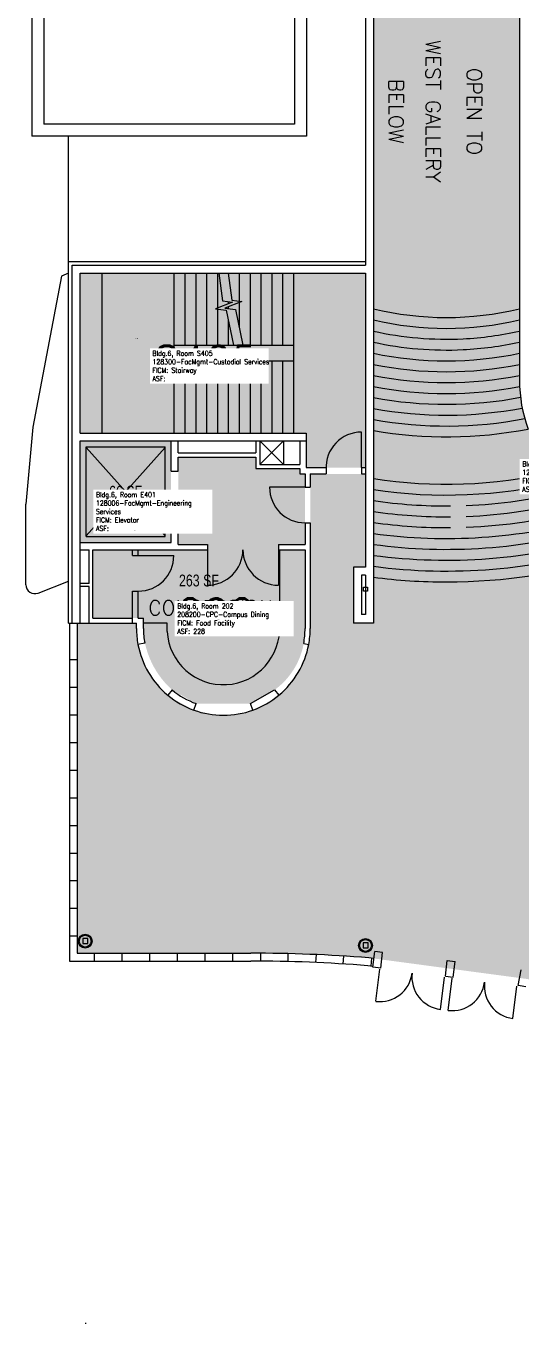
# Model space of a CAD drawing. Header units: inches. Extents: x -206 to 2389, y 0 to 3821.
# Drawn here: x -60 to 442, y 0 to 1315 of the extents above; entities that cross this region are included whole.
import ezdxf
from ezdxf.enums import TextEntityAlignment as Align

# ---------------------------------------------------------------- set-up
doc = ezdxf.new("R2010")
doc.units = ezdxf.units.IN
doc.header["$LTSCALE"] = 10
doc.header["$MEASUREMENT"] = 0
for name, color, linetype in [('A-COLS', 5, 'CONTINUOUS'), ('A-DOOR', 2, 'CONTINUOUS'), ('A-FLOR', 3, 'CONTINUOUS'), ('A-GLAZ', 1, 'CONTINUOUS'), ('A-IDEN-RNUM', 7, 'CONTINUOUS'), ('A-IDEN-SNUM', 4, 'CONTINUOUS'), ('A-IDEN-TEXT', 4, 'CONTINUOUS'), ('A-IDEN-VNUM', 4, 'CONTINUOUS'), ('A-ROOF', 2, 'CONTINUOUS'), ('A-WALL', 5, 'CONTINUOUS'), ('AREA-TEXT', 3, 'CONTINUOUS'), ('Rooms-Category-Color', 7, 'CONTINUOUS'), ('Rooms-College-Color', 7, 'CONTINUOUS'), ('Rooms-Department-Color', 7, 'CONTINUOUS'), ('Rooms-Division-Color', 7, 'CONTINUOUS'), ('Rooms-Information', 7, 'CONTINUOUS')]:
    doc.layers.add(name, color=color, linetype=linetype)
doc.styles.add('AREA', font='arial.ttf', dxfattribs={"width": 0.75, "height": 24})
doc.styles.add('ROOMFNUMBER', font='SIMPLEX', dxfattribs={"height": 0.83})
doc.styles.add('ROOMSNUMBER', font='txt', dxfattribs={"height": 0.03})
doc.styles.add('ROOMVNUMBER', font='simplex.shx', dxfattribs={"width": 0.85})

msp = doc.modelspace()

# ---------------------------------------------------------------- hatches: boundary and pattern name
at = {"layer": 'Rooms-Category-Color', "true_color": 0xadadad}
for points in [[(1758.4, 522.6), (1765.4, 526.6), (1769.4, 519.6), (1998, 651.6), (1994, 658.6), (2122.2, 732.6), (2129.1, 736.6), (2133.2, 729.6), (2345, 851.4), (2345, 1207), (2136.4, 1207.1), (2136.4, 1238.9), (2097.2, 1243.1), (2056.9, 1243.1), (2017.7, 1238.9), (2017.7, 1207.1), (1810.1, 1207.1), (1810.1, 1089.1), (1825, 1100.4), (1854.1, 1110.7), (1865.1, 1111.6), (1883.9, 1109.6), (1898.4, 1104.8), (1911.1, 1097.9), (1924.7, 1086.4), (1938.7, 1066.4), (1946, 1043.4), (1946.5, 1021), (1938.9, 995.3), (1919.1, 969.4), (1919.1, 954), (1914.7, 943.7), (1908.5, 940), (1898.6, 940.4), (1891.5, 946.2), (1889.1, 954.3), (1889.1, 959.5), (1912.6, 959.5), (1912.6, 977.7), (1889.1, 977.7), (1889.1, 980.8), (1843.1, 980.8), (1843.1, 970.4), (1838.8, 970.4), (1838.8, 966.4), (1843.1, 966.4), (1843.1, 955), (1838.4, 944.1), (1830.3, 940.1), (1823.2, 940.8), (1817.5, 944.4), (1813.1, 955), (1810.4, 955), (1810.1, 710.1), (1790.1, 710.1), (1790.1, 1733.6), (1775.1, 1733.6), (1775.1, 1725.9), (1736.4, 1732.7), (1696.6, 1732.8), (1657, 1725.9), (1657, 1733.6), (1642.1, 1733.6), (1642.1, 1468.4), (1642.1, 999.9), (1642.1, 955.6), (1639, 926.2), (1628.3, 894.3), (1612.3, 867.9), (1489.4, 707.8), (1441.7, 689.2), (1439, 701.2), (1365.8, 677.5), (1368.2, 668.1), (1287, 647.4), (1287.2, 644.4), (1221.7, 632.2), (1220.9, 637.4), (1277.4, 647.7), (1261.2, 712.5), (1230.1, 706.6), (1194.5, 700.9), (1155.1, 696), (1110.7, 692.3), (1064.1, 690.3), (1013.6, 690.4), (973.8, 692.2), (933, 695.4), (895, 699.9), (820.8, 712.5), (804.7, 647.7), (861.2, 637.4), (861.7, 632), (794.4, 644.5), (795.1, 647.4), (713.9, 668.1), (716.3, 677.5), (643.3, 701.2), (640.3, 689.2), (592.6, 707.8), (589.4, 712.1), (500.2, 828.3), (484.4, 848.9), (469.8, 867.9), (462.9, 877.7), (454.5, 892.6), (448.8, 906.2), (443.4, 924.8), (440.4, 945.9), (440, 977.2), (440, 1739.6), (425.1, 1739.6), (425.1, 1731.9), (418.6, 1733.5), (405.6, 1736.2), (396, 1737.6), (387.3, 1738.6), (377.2, 1739.3), (365.9, 1739.6), (354.6, 1739.3), (345.1, 1738.6), (336.4, 1737.6), (326.1, 1736.1), (307, 1731.9), (307, 1739.6), (292, 1739.6), (292, 709.3), (272, 709.3), (272, 766.1), (284, 766.1), (284, 860.6), (228, 860.6), (228, 811.1), (228, 704), (226.5, 687.7), (219.8, 666.7), (204.6, 644.1), (183.8, 627.6), (163.6, 619.2), (145, 616.1), (131.4, 616.4), (110, 621.2), (86.7, 634), (71.8, 648.3), (59.3, 668.9), (52.9, 691.6), (52, 709.3), (-8, 709.3), (-8, 374.9), (65.5, 374.9), (121.5, 374.9), (177.6, 374.9), (233.9, 373.5), (292.6, 369.5), (448, 348.7), (512.7, 335), (594.3, 313.3), (674.6, 287.2), (727.3, 267.3), (779.2, 245.4), (830.5, 221.5), (880.6, 198.9), (928, 183.6), (1156, 183.6), (1177.5, 189.8), (1228.9, 209.5), (1277.4, 235.4), (1326, 263.6), (1374.5, 291.6), (1634.3, 441.6), (1630.3, 448.6)], [(-5, 1064.1), (-5, 902.1), (224, 902.1), (224, 894.1), (224, 867.1), (280, 867.1), (284, 867.1), (284, 1064.1)], [(87, 894.1), (-5, 894.1), (-5, 791.1), (87, 791.1), (87, 821.6)]]:
    msp.add_hatch(color=253, dxfattribs=at).paths.add_polyline_path(points)
at = {"layer": 'Rooms-Category-Color', "true_color": 0xffe090}
h = msp.add_hatch(color=41, dxfattribs=at)
edge = h.paths.add_edge_path()
edge.add_line((123.8, 783.8), (7.8, 783.8))
edge.add_line((7.8, 783.8), (7.8, 714.6))
edge.add_line((7.8, 714.6), (11.8, 714.6))
edge.add_line((11.8, 714.6), (59, 714.6))
edge.add_arc((146.9, 707.5), 88.2, 175.3804, 228.2931)
edge.add_line((88.2, 641.7), (112.4, 627.8))
edge.add_line((112.4, 627.8), (167.6, 627.8))
edge.add_line((167.6, 627.8), (191.8, 641.7))
edge.add_arc((148.6, 701.6), 73.9, 305.789, 349.9054)
edge.add_arc((146, 703.4), 76.8, 348.9522, 360.4188)
edge.add_line((222.8, 704), (222.8, 783.8))
edge.add_line((222.8, 783.8), (195.8, 783.8))
edge.add_line((195.8, 783.8), (195.8, 789.1))
edge.add_line((195.8, 789.1), (222.8, 789.1))
edge.add_line((222.8, 789.1), (222.8, 811.1))
edge.add_line((222.8, 811.1), (222.8, 860.6))
edge.add_line((222.8, 860.6), (217.5, 860.6))
edge.add_line((217.5, 860.6), (217.5, 866.3))
edge.add_line((217.5, 866.3), (173, 866.3))
edge.add_line((173, 866.3), (173, 877.5))
edge.add_line((173, 877.5), (94.3, 877.5))
edge.add_line((94.3, 877.5), (94.3, 821.6))
edge.add_line((94.3, 821.6), (94.3, 789.1))
edge.add_line((94.3, 789.1), (123.8, 789.1))
edge.add_line((123.8, 789.1), (123.8, 783.8))
at = {"layer": 'Rooms-College-Color', "true_color": 0xadadad}
for points in [[(1758.4, 522.6), (1765.4, 526.6), (1769.4, 519.6), (1998, 651.6), (1994, 658.6), (2122.2, 732.6), (2129.1, 736.6), (2133.2, 729.6), (2345, 851.4), (2345, 1207), (2136.4, 1207.1), (2136.4, 1238.9), (2097.2, 1243.1), (2056.9, 1243.1), (2017.7, 1238.9), (2017.7, 1207.1), (1810.1, 1207.1), (1810.1, 1089.1), (1825, 1100.4), (1854.1, 1110.7), (1865.1, 1111.6), (1883.9, 1109.6), (1898.4, 1104.8), (1911.1, 1097.9), (1924.7, 1086.4), (1938.7, 1066.4), (1946, 1043.4), (1946.5, 1021), (1938.9, 995.3), (1919.1, 969.4), (1919.1, 954), (1914.7, 943.7), (1908.5, 940), (1898.6, 940.4), (1891.5, 946.2), (1889.1, 954.3), (1889.1, 959.5), (1912.6, 959.5), (1912.6, 977.7), (1889.1, 977.7), (1889.1, 980.8), (1843.1, 980.8), (1843.1, 970.4), (1838.8, 970.4), (1838.8, 966.4), (1843.1, 966.4), (1843.1, 955), (1838.4, 944.1), (1830.3, 940.1), (1823.2, 940.8), (1817.5, 944.4), (1813.1, 955), (1810.4, 955), (1810.1, 710.1), (1790.1, 710.1), (1790.1, 1733.6), (1775.1, 1733.6), (1775.1, 1725.9), (1736.4, 1732.7), (1696.6, 1732.8), (1657, 1725.9), (1657, 1733.6), (1642.1, 1733.6), (1642.1, 1468.4), (1642.1, 999.9), (1642.1, 955.6), (1639, 926.2), (1628.3, 894.3), (1612.3, 867.9), (1489.4, 707.8), (1441.7, 689.2), (1439, 701.2), (1365.8, 677.5), (1368.2, 668.1), (1287, 647.4), (1287.2, 644.4), (1221.7, 632.2), (1220.9, 637.4), (1277.4, 647.7), (1261.2, 712.5), (1230.1, 706.6), (1194.5, 700.9), (1155.1, 696), (1110.7, 692.3), (1064.1, 690.3), (1013.6, 690.4), (973.8, 692.2), (933, 695.4), (895, 699.9), (820.8, 712.5), (804.7, 647.7), (861.2, 637.4), (861.7, 632), (794.4, 644.5), (795.1, 647.4), (713.9, 668.1), (716.3, 677.5), (643.3, 701.2), (640.3, 689.2), (592.6, 707.8), (589.4, 712.1), (500.2, 828.3), (484.4, 848.9), (469.8, 867.9), (462.9, 877.7), (454.5, 892.6), (448.8, 906.2), (443.4, 924.8), (440.4, 945.9), (440, 977.2), (440, 1739.6), (425.1, 1739.6), (425.1, 1731.9), (418.6, 1733.5), (405.6, 1736.2), (396, 1737.6), (387.3, 1738.6), (377.2, 1739.3), (365.9, 1739.6), (354.6, 1739.3), (345.1, 1738.6), (336.4, 1737.6), (326.1, 1736.1), (307, 1731.9), (307, 1739.6), (292, 1739.6), (292, 709.3), (272, 709.3), (272, 766.1), (284, 766.1), (284, 860.6), (228, 860.6), (228, 811.1), (228, 704), (226.5, 687.7), (219.8, 666.7), (204.6, 644.1), (183.8, 627.6), (163.6, 619.2), (145, 616.1), (131.4, 616.4), (110, 621.2), (86.7, 634), (71.8, 648.3), (59.3, 668.9), (52.9, 691.6), (52, 709.3), (-8, 709.3), (-8, 374.9), (65.5, 374.9), (121.5, 374.9), (177.6, 374.9), (233.9, 373.5), (292.6, 369.5), (448, 348.7), (512.7, 335), (594.3, 313.3), (674.6, 287.2), (727.3, 267.3), (779.2, 245.4), (830.5, 221.5), (880.6, 198.9), (928, 183.6), (1156, 183.6), (1177.5, 189.8), (1228.9, 209.5), (1277.4, 235.4), (1326, 263.6), (1374.5, 291.6), (1634.3, 441.6), (1630.3, 448.6)], [(-5, 1064.1), (-5, 902.1), (224, 902.1), (224, 894.1), (224, 867.1), (280, 867.1), (284, 867.1), (284, 1064.1)], [(87, 894.1), (-5, 894.1), (-5, 791.1), (87, 791.1), (87, 821.6)]]:
    msp.add_hatch(color=253, dxfattribs=at).paths.add_polyline_path(points)
h = msp.add_hatch(color=253, dxfattribs=at)
edge = h.paths.add_edge_path()
edge.add_line((123.8, 783.8), (7.8, 783.8))
edge.add_line((7.8, 783.8), (7.8, 714.6))
edge.add_line((7.8, 714.6), (11.8, 714.6))
edge.add_line((11.8, 714.6), (59, 714.6))
edge.add_arc((146.9, 707.5), 88.2, 175.3804, 228.2931)
edge.add_line((88.2, 641.7), (112.4, 627.8))
edge.add_line((112.4, 627.8), (167.6, 627.8))
edge.add_line((167.6, 627.8), (191.8, 641.7))
edge.add_arc((148.6, 701.6), 73.9, 305.789, 349.9054)
edge.add_arc((146, 703.4), 76.8, 348.9522, 360.4188)
edge.add_line((222.8, 704), (222.8, 783.8))
edge.add_line((222.8, 783.8), (195.8, 783.8))
edge.add_line((195.8, 783.8), (195.8, 789.1))
edge.add_line((195.8, 789.1), (222.8, 789.1))
edge.add_line((222.8, 789.1), (222.8, 811.1))
edge.add_line((222.8, 811.1), (222.8, 860.6))
edge.add_line((222.8, 860.6), (217.5, 860.6))
edge.add_line((217.5, 860.6), (217.5, 866.3))
edge.add_line((217.5, 866.3), (173, 866.3))
edge.add_line((173, 866.3), (173, 877.5))
edge.add_line((173, 877.5), (94.3, 877.5))
edge.add_line((94.3, 877.5), (94.3, 821.6))
edge.add_line((94.3, 821.6), (94.3, 789.1))
edge.add_line((94.3, 789.1), (123.8, 789.1))
edge.add_line((123.8, 789.1), (123.8, 783.8))
at = {"layer": 'Rooms-Department-Color', "true_color": 0xacacac}
for points in [[(1758.4, 522.6), (1765.4, 526.6), (1769.4, 519.6), (1998, 651.6), (1994, 658.6), (2122.2, 732.6), (2129.1, 736.6), (2133.2, 729.6), (2345, 851.4), (2345, 1207), (2136.4, 1207.1), (2136.4, 1238.9), (2097.2, 1243.1), (2056.9, 1243.1), (2017.7, 1238.9), (2017.7, 1207.1), (1810.1, 1207.1), (1810.1, 1089.1), (1825, 1100.4), (1854.1, 1110.7), (1865.1, 1111.6), (1883.9, 1109.6), (1898.4, 1104.8), (1911.1, 1097.9), (1924.7, 1086.4), (1938.7, 1066.4), (1946, 1043.4), (1946.5, 1021), (1938.9, 995.3), (1919.1, 969.4), (1919.1, 954), (1914.7, 943.7), (1908.5, 940), (1898.6, 940.4), (1891.5, 946.2), (1889.1, 954.3), (1889.1, 959.5), (1912.6, 959.5), (1912.6, 977.7), (1889.1, 977.7), (1889.1, 980.8), (1843.1, 980.8), (1843.1, 970.4), (1838.8, 970.4), (1838.8, 966.4), (1843.1, 966.4), (1843.1, 955), (1838.4, 944.1), (1830.3, 940.1), (1823.2, 940.8), (1817.5, 944.4), (1813.1, 955), (1810.4, 955), (1810.1, 710.1), (1790.1, 710.1), (1790.1, 1733.6), (1775.1, 1733.6), (1775.1, 1725.9), (1736.4, 1732.7), (1696.6, 1732.8), (1657, 1725.9), (1657, 1733.6), (1642.1, 1733.6), (1642.1, 1468.4), (1642.1, 999.9), (1642.1, 955.6), (1639, 926.2), (1628.3, 894.3), (1612.3, 867.9), (1489.4, 707.8), (1441.7, 689.2), (1439, 701.2), (1365.8, 677.5), (1368.2, 668.1), (1287, 647.4), (1287.2, 644.4), (1221.7, 632.2), (1220.9, 637.4), (1277.4, 647.7), (1261.2, 712.5), (1230.1, 706.6), (1194.5, 700.9), (1155.1, 696), (1110.7, 692.3), (1064.1, 690.3), (1013.6, 690.4), (973.8, 692.2), (933, 695.4), (895, 699.9), (820.8, 712.5), (804.7, 647.7), (861.2, 637.4), (861.7, 632), (794.4, 644.5), (795.1, 647.4), (713.9, 668.1), (716.3, 677.5), (643.3, 701.2), (640.3, 689.2), (592.6, 707.8), (589.4, 712.1), (500.2, 828.3), (484.4, 848.9), (469.8, 867.9), (462.9, 877.7), (454.5, 892.6), (448.8, 906.2), (443.4, 924.8), (440.4, 945.9), (440, 977.2), (440, 1739.6), (425.1, 1739.6), (425.1, 1731.9), (418.6, 1733.5), (405.6, 1736.2), (396, 1737.6), (387.3, 1738.6), (377.2, 1739.3), (365.9, 1739.6), (354.6, 1739.3), (345.1, 1738.6), (336.4, 1737.6), (326.1, 1736.1), (307, 1731.9), (307, 1739.6), (292, 1739.6), (292, 709.3), (272, 709.3), (272, 766.1), (284, 766.1), (284, 860.6), (228, 860.6), (228, 811.1), (228, 704), (226.5, 687.7), (219.8, 666.7), (204.6, 644.1), (183.8, 627.6), (163.6, 619.2), (145, 616.1), (131.4, 616.4), (110, 621.2), (86.7, 634), (71.8, 648.3), (59.3, 668.9), (52.9, 691.6), (52, 709.3), (-8, 709.3), (-8, 374.9), (65.5, 374.9), (121.5, 374.9), (177.6, 374.9), (233.9, 373.5), (292.6, 369.5), (448, 348.7), (512.7, 335), (594.3, 313.3), (674.6, 287.2), (727.3, 267.3), (779.2, 245.4), (830.5, 221.5), (880.6, 198.9), (928, 183.6), (1156, 183.6), (1177.5, 189.8), (1228.9, 209.5), (1277.4, 235.4), (1326, 263.6), (1374.5, 291.6), (1634.3, 441.6), (1630.3, 448.6)], [(-5, 1064.1), (-5, 902.1), (224, 902.1), (224, 894.1), (224, 867.1), (280, 867.1), (284, 867.1), (284, 1064.1)], [(87, 894.1), (-5, 894.1), (-5, 791.1), (87, 791.1), (87, 821.6)]]:
    msp.add_hatch(color=253, dxfattribs=at).paths.add_polyline_path(points)
at = {"layer": 'Rooms-Department-Color', "true_color": 0x80bc67}
h = msp.add_hatch(color=83, dxfattribs=at)
edge = h.paths.add_edge_path()
edge.add_line((123.8, 783.8), (7.8, 783.8))
edge.add_line((7.8, 783.8), (7.8, 714.6))
edge.add_line((7.8, 714.6), (11.8, 714.6))
edge.add_line((11.8, 714.6), (59, 714.6))
edge.add_arc((146.9, 707.5), 88.2, 175.3804, 228.2931)
edge.add_line((88.2, 641.7), (112.4, 627.8))
edge.add_line((112.4, 627.8), (167.6, 627.8))
edge.add_line((167.6, 627.8), (191.8, 641.7))
edge.add_arc((148.6, 701.6), 73.9, 305.789, 349.9054)
edge.add_arc((146, 703.4), 76.8, 348.9522, 360.4188)
edge.add_line((222.8, 704), (222.8, 783.8))
edge.add_line((222.8, 783.8), (195.8, 783.8))
edge.add_line((195.8, 783.8), (195.8, 789.1))
edge.add_line((195.8, 789.1), (222.8, 789.1))
edge.add_line((222.8, 789.1), (222.8, 811.1))
edge.add_line((222.8, 811.1), (222.8, 860.6))
edge.add_line((222.8, 860.6), (217.5, 860.6))
edge.add_line((217.5, 860.6), (217.5, 866.3))
edge.add_line((217.5, 866.3), (173, 866.3))
edge.add_line((173, 866.3), (173, 877.5))
edge.add_line((173, 877.5), (94.3, 877.5))
edge.add_line((94.3, 877.5), (94.3, 821.6))
edge.add_line((94.3, 821.6), (94.3, 789.1))
edge.add_line((94.3, 789.1), (123.8, 789.1))
edge.add_line((123.8, 789.1), (123.8, 783.8))
at = {"layer": 'Rooms-Division-Color', "true_color": 0xadadad}
for points in [[(1758.4, 522.6), (1765.4, 526.6), (1769.4, 519.6), (1998, 651.6), (1994, 658.6), (2122.2, 732.6), (2129.1, 736.6), (2133.2, 729.6), (2345, 851.4), (2345, 1207), (2136.4, 1207.1), (2136.4, 1238.9), (2097.2, 1243.1), (2056.9, 1243.1), (2017.7, 1238.9), (2017.7, 1207.1), (1810.1, 1207.1), (1810.1, 1089.1), (1825, 1100.4), (1854.1, 1110.7), (1865.1, 1111.6), (1883.9, 1109.6), (1898.4, 1104.8), (1911.1, 1097.9), (1924.7, 1086.4), (1938.7, 1066.4), (1946, 1043.4), (1946.5, 1021), (1938.9, 995.3), (1919.1, 969.4), (1919.1, 954), (1914.7, 943.7), (1908.5, 940), (1898.6, 940.4), (1891.5, 946.2), (1889.1, 954.3), (1889.1, 959.5), (1912.6, 959.5), (1912.6, 977.7), (1889.1, 977.7), (1889.1, 980.8), (1843.1, 980.8), (1843.1, 970.4), (1838.8, 970.4), (1838.8, 966.4), (1843.1, 966.4), (1843.1, 955), (1838.4, 944.1), (1830.3, 940.1), (1823.2, 940.8), (1817.5, 944.4), (1813.1, 955), (1810.4, 955), (1810.1, 710.1), (1790.1, 710.1), (1790.1, 1733.6), (1775.1, 1733.6), (1775.1, 1725.9), (1736.4, 1732.7), (1696.6, 1732.8), (1657, 1725.9), (1657, 1733.6), (1642.1, 1733.6), (1642.1, 1468.4), (1642.1, 999.9), (1642.1, 955.6), (1639, 926.2), (1628.3, 894.3), (1612.3, 867.9), (1489.4, 707.8), (1441.7, 689.2), (1439, 701.2), (1365.8, 677.5), (1368.2, 668.1), (1287, 647.4), (1287.2, 644.4), (1221.7, 632.2), (1220.9, 637.4), (1277.4, 647.7), (1261.2, 712.5), (1230.1, 706.6), (1194.5, 700.9), (1155.1, 696), (1110.7, 692.3), (1064.1, 690.3), (1013.6, 690.4), (973.8, 692.2), (933, 695.4), (895, 699.9), (820.8, 712.5), (804.7, 647.7), (861.2, 637.4), (861.7, 632), (794.4, 644.5), (795.1, 647.4), (713.9, 668.1), (716.3, 677.5), (643.3, 701.2), (640.3, 689.2), (592.6, 707.8), (589.4, 712.1), (500.2, 828.3), (484.4, 848.9), (469.8, 867.9), (462.9, 877.7), (454.5, 892.6), (448.8, 906.2), (443.4, 924.8), (440.4, 945.9), (440, 977.2), (440, 1739.6), (425.1, 1739.6), (425.1, 1731.9), (418.6, 1733.5), (405.6, 1736.2), (396, 1737.6), (387.3, 1738.6), (377.2, 1739.3), (365.9, 1739.6), (354.6, 1739.3), (345.1, 1738.6), (336.4, 1737.6), (326.1, 1736.1), (307, 1731.9), (307, 1739.6), (292, 1739.6), (292, 709.3), (272, 709.3), (272, 766.1), (284, 766.1), (284, 860.6), (228, 860.6), (228, 811.1), (228, 704), (226.5, 687.7), (219.8, 666.7), (204.6, 644.1), (183.8, 627.6), (163.6, 619.2), (145, 616.1), (131.4, 616.4), (110, 621.2), (86.7, 634), (71.8, 648.3), (59.3, 668.9), (52.9, 691.6), (52, 709.3), (-8, 709.3), (-8, 374.9), (65.5, 374.9), (121.5, 374.9), (177.6, 374.9), (233.9, 373.5), (292.6, 369.5), (448, 348.7), (512.7, 335), (594.3, 313.3), (674.6, 287.2), (727.3, 267.3), (779.2, 245.4), (830.5, 221.5), (880.6, 198.9), (928, 183.6), (1156, 183.6), (1177.5, 189.8), (1228.9, 209.5), (1277.4, 235.4), (1326, 263.6), (1374.5, 291.6), (1634.3, 441.6), (1630.3, 448.6)], [(-5, 1064.1), (-5, 902.1), (224, 902.1), (224, 894.1), (224, 867.1), (280, 867.1), (284, 867.1), (284, 1064.1)], [(87, 894.1), (-5, 894.1), (-5, 791.1), (87, 791.1), (87, 821.6)]]:
    msp.add_hatch(color=253, dxfattribs=at).paths.add_polyline_path(points)
at = {"layer": 'Rooms-Division-Color', "true_color": 0x80bc67}
h = msp.add_hatch(color=83, dxfattribs=at)
edge = h.paths.add_edge_path()
edge.add_line((123.8, 783.8), (7.8, 783.8))
edge.add_line((7.8, 783.8), (7.8, 714.6))
edge.add_line((7.8, 714.6), (11.8, 714.6))
edge.add_line((11.8, 714.6), (59, 714.6))
edge.add_arc((146.9, 707.5), 88.2, 175.3804, 228.2931)
edge.add_line((88.2, 641.7), (112.4, 627.8))
edge.add_line((112.4, 627.8), (167.6, 627.8))
edge.add_line((167.6, 627.8), (191.8, 641.7))
edge.add_arc((148.6, 701.6), 73.9, 305.789, 349.9054)
edge.add_arc((146, 703.4), 76.8, 348.9522, 360.4188)
edge.add_line((222.8, 704), (222.8, 783.8))
edge.add_line((222.8, 783.8), (195.8, 783.8))
edge.add_line((195.8, 783.8), (195.8, 789.1))
edge.add_line((195.8, 789.1), (222.8, 789.1))
edge.add_line((222.8, 789.1), (222.8, 811.1))
edge.add_line((222.8, 811.1), (222.8, 860.6))
edge.add_line((222.8, 860.6), (217.5, 860.6))
edge.add_line((217.5, 860.6), (217.5, 866.3))
edge.add_line((217.5, 866.3), (173, 866.3))
edge.add_line((173, 866.3), (173, 877.5))
edge.add_line((173, 877.5), (94.3, 877.5))
edge.add_line((94.3, 877.5), (94.3, 821.6))
edge.add_line((94.3, 821.6), (94.3, 789.1))
edge.add_line((94.3, 789.1), (123.8, 789.1))
edge.add_line((123.8, 789.1), (123.8, 783.8))

# ---------------------------------------------------------------- linework, layer by layer
at = {"layer": 'A-COLS'}
for p, q in [((282.1, 745.8), (286.1, 745.8)), ((282.1, 741.8), (282.1, 745.8)), ((286.1, 741.8), (282.1, 741.8)), ((286.1, 745.8), (286.1, 741.8)), ((2.6, 389.7), (-2.4, 389.7)), ((-2.4, 389.7), (-2.4, 384.7)), ((-2.4, 384.7), (2.6, 384.7)), ((2.6, 384.7), (2.6, 389.7)), ((286.6, 385.3), (281.6, 385.3)), ((281.6, 385.3), (281.6, 380.3)), ((286.6, 380.3), (286.6, 385.3)), ((281.6, 380.3), (286.6, 380.3))]:
    msp.add_line(p, q, dxfattribs=at)
at = {"layer": 'A-DOOR'}
for p, q in [((280, 867.1), (280, 903.1)), ((222.8, 847.1), (186.8, 847.1)), ((53.8, 777.8), (89.8, 777.8)), ((123.8, 783.8), (123.8, 747.8)), ((195.8, 783.8), (195.8, 747.8)), ((294.4, 326.1), (298.5, 358.8)), ((359.9, 317.9), (364, 350.7)), ((367.8, 316.9), (371.9, 349.7)), ((433.3, 308.7), (437.4, 341.5))]:
    msp.add_line(p, q, dxfattribs=at)
for centre, radius, start, end in [((280, 867.1), 36, 90, 182.8811), ((222.8, 847.1), 36, 180, 270), ((53.8, 777.8), 36, 270, 0), ((123.8, 783.8), 36, 270, 0), ((195.8, 783.8), 36, 180, 270), ((298.5, 358.8), 33, 262.8758, 352.8758), ((364, 350.7), 33, 172.8758, 262.8758), ((371.9, 349.7), 33, 262.8758, 352.8758), ((437.4, 341.5), 33, 172.8758, 262.8758)]:
    msp.add_arc(centre, radius, start, end, dxfattribs=at)
at = {"layer": 'A-FLOR', "linetype": 'Continuous'}
for p, q in [((90, 1064.1), (90, 902.1)), ((101, 1064.1), (101, 991.1)), ((112, 1064.1), (112, 991.1)), ((123, 1064.1), (123, 991.1)), ((134, 1064.1), (134, 991.1)), ((156, 1064.1), (156, 1009.4)), ((167, 1064.1), (167, 991.1)), ((178, 1064.1), (178, 991.1)), ((189, 1064.1), (189, 991.1)), ((200, 1064.1), (200, 991.1)), ((211, 1064.1), (211, 902.1)), ((145, 1035.2), (145, 1033)), ((145, 1030.2), (145, 1028.3)), ((145, 1016.2), (145, 991.1)), ((90, 991.1), (211, 991.1)), ((90, 975.1), (211, 975.1)), ((101, 975.1), (101, 902.1)), ((112, 975.1), (112, 902.1)), ((123, 975.1), (123, 902.1)), ((134, 975.1), (134, 902.1)), ((145, 975.1), (145, 902.1)), ((156, 975.1), (156, 902.1)), ((167, 975.1), (167, 902.1)), ((178, 975.1), (178, 902.1)), ((189, 975.1), (189, 902.1)), ((200, 975.1), (200, 902.1)), ((200.8, 894.1), (200.8, 870.1)), ((1, 888.1), (81, 888.1)), ((1, 797.1), (1, 888.1)), ((81, 797.1), (81, 888.1)), ((1, 797.1), (81, 797.1)), ((197, 783.8), (196.9, 707))]:
    msp.add_line(p, q, dxfattribs=at)
at = {"layer": 'A-FLOR'}
for p, q in [((135.5, 1064.1), (139.3, 1036.1)), ((145, 1064.1), (148.7, 1036.8)), ((149.4, 1034.6), (132, 1028.1)), ((132, 1028.1), (142.9, 1026.6)), ((139.3, 1036.1), (149.4, 1034.6)), ((158.8, 1035.3), (141.4, 1028.8)), ((141.4, 1028.8), (152.3, 1027.4)), ((142.9, 1026.6), (150.2, 991.1)), ((148.7, 1036.8), (158.8, 1035.3)), ((152.3, 1027.4), (159.8, 991.1)), ((200.8, 894.1), (176.8, 870.1)), ((200.8, 870.1), (176.8, 894.1)), ((81, 887.4), (1, 797.8)), ((1, 887.4), (81, 797.8)), ((83.1, 709.3), (59, 709.3)), ((83.1, 700.8), (83.1, 709.3))]:
    msp.add_line(p, q, dxfattribs=at)
for centre, radius, start, end in [((366, 1332.7), 313.5, 256.3466, 283.6534), ((366, 1332.7), 324.5, 256.8179, 283.1821), ((366, 1332.7), 335.5, 257.2575, 272.8765), ((366, 1332.7), 335.5, 272.8765, 282.7425), ((366, 1332.7), 346.5, 257.6685, 272.7897), ((366, 1332.7), 346.5, 272.7897, 282.3315), ((366, 1332.7), 357.5, 258.0536, 281.9463), ((366, 1332.7), 368.5, 258.4153, 281.5847), ((366, 1332.7), 379.5, 258.7555, 281.2445), ((366, 1332.7), 390.5, 259.0762, 280.9443), ((366, 1332.7), 401.5, 259.379, 280.7726), ((366, 1332.7), 412.5, 259.6654, 280.7278), ((366, 1332.7), 423.5, 259.9367, 280.7992), ((366, 1332.7), 434.5, 260.194, 280.9791), ((366, 1332.7), 482.5, 261.1777, 282.9306), ((366, 1332.7), 493.5, 261.3759, 283.5131), ((366, 1332.7), 504.5, 272.2666, 284.0678), ((366, 1332.7), 504.5, 261.5653, 270.463), ((366, 1332.7), 515.5, 272.2231, 284.5966), ((366, 1332.7), 515.5, 261.7466, 270.4533), ((366, 1332.7), 526.5, 272.1814, 285.1014), ((366, 1332.7), 537.5, 262.0866, 285.5838), ((366, 1332.7), 526.5, 261.9202, 270.4441), ((366, 1332.7), 548.5, 262.2463, 286.0454), ((366, 1332.7), 559.5, 262.3996, 286.4874), ((366, 1332.7), 570.5, 262.547, 286.9112), ((366, 1332.7), 581.5, 270, 287.3178), ((366, 1332.7), 581.5, 262.6888, 270), ((140, 704), 57, 183.1951, 3.1039), ((140, 704), 88, 190.6285, 230.2599), ((140, 704), 88, 309.7401, 349.3715), ((140, 704), 88, 250.0677, 289.9323), ((140, 704), 88, 250.0677, 289.9323)]:
    msp.add_arc(centre, radius, start, end, dxfattribs=at)
at = {"layer": 'A-GLAZ'}
for p, q in [((-16, 709.3), (-16, 366.9)), ((-8, 709.3), (-8, 374.9)), ((-16, 672.4), (-8, 672.4)), ((-16, 644.4), (-8, 644.4)), ((-16, 616.4), (-8, 616.4)), ((-16, 588.4), (-8, 588.4)), ((-16, 560.4), (-8, 560.4)), ((-16, 532.4), (-8, 532.4)), ((-16, 504.4), (-8, 504.4)), ((-16, 476.4), (-8, 476.4)), ((-16, 448.4), (-8, 448.4)), ((-16, 420.4), (-8, 420.4)), ((-16, 392.4), (-8, 392.4)), ((-8, 374.9), (167.8, 374.9)), ((9.5, 366.9), (9.5, 374.9)), ((37.5, 366.9), (37.5, 374.9)), ((65.5, 366.9), (65.5, 374.9)), ((93.5, 366.9), (93.5, 374.9)), ((121.5, 366.9), (121.5, 374.9)), ((149.5, 366.9), (149.5, 374.9)), ((177.6, 374.9), (177.5, 366.9)), ((205.5, 366.5), (205.7, 374.5)), ((233.9, 373.5), (233.5, 365.5)), ((261.5, 364), (262, 372)), ((292.6, 369.5), (287.3, 370.2)), ((290, 370), (289.4, 361.8)), ((-16, 366.9), (167.8, 366.9)), ((291.6, 361.5), (286.4, 362.2))]:
    msp.add_line(p, q, dxfattribs=at)
for radius, start in [(1508, 85.4567), (1500, 85.4654)]:
    msp.add_arc((167.8, -1133.1), radius, start, 90, dxfattribs=at)
at = {"layer": 'A-ROOF'}
for p, q in [((-24, 1061.1), (-53, 908.1)), ((-17, 1064.1), (-24, 1061.1)), ((-53, 908.1), (-60, 830.1)), ((-47.7, 739.9), (-17, 752.1))]:
    msp.add_line(p, q, dxfattribs=at)
at = {"layer": 'A-ROOF', "linetype": 'Continuous'}
for p, q in [((17, 1064.1), (17, 902.1)), ((-60, 748.3), (-60, 830.1))]:
    msp.add_line(p, q, dxfattribs=at)
at = {"layer": 'A-ROOF'}
msp.add_arc((-51, 748.3), 9, 180, 291.5713, dxfattribs=at)
at = {"layer": 'A-WALL', "linetype": 'Continuous'}
for p, q in [((284, 2215.1), (284, 1072.1)), ((-53.9, 2083.1), (-53.9, 1203.1)), ((224.1, 1843.1), (224.1, 1203.1)), ((292, 1743.1), (292, 709.3)), ((440, 1739.6), (440, 955.6)), ((-41.9, 1529.1), (-41.9, 1215.1)), ((212.1, 1529.1), (212.1, 1215.1)), ((212.1, 1215.1), (-41.9, 1215.1)), ((224.1, 1203.1), (-53.9, 1203.1)), ((-17, 709.3), (-17, 1203.1)), ((-17, 1076.1), (284, 1076.1)), ((-13, 1072.1), (284, 1072.1)), ((-13, 709.3), (-13, 1072.1)), ((-5, 1064.1), (284, 1064.1)), ((-5, 902.1), (-5, 1064.1)), ((284, 1064.1), (284, 766.1)), ((-5, 902.1), (224, 902.1)), ((-5, 709.3), (-5, 894.1)), ((-5, 894.1), (224, 894.1)), ((87, 863.6), (87, 894.1)), ((94.3, 882.1), (94.3, 894.1)), ((173, 894.1), (173, 882.1)), ((176.8, 894.1), (176.8, 870.1)), ((217.5, 894.1), (217.5, 870.1)), ((224, 902.1), (224, 894.1)), ((224, 894.1), (224, 867.1)), ((94.3, 882.1), (173, 882.1)), ((94.3, 877.5), (173, 877.5)), ((94.3, 863.6), (94.3, 877.5)), ((173, 877.5), (173, 866.3)), ((176.8, 870.1), (217.5, 870.1)), ((87, 863.6), (94.3, 863.6)), ((173, 866.3), (217.5, 866.3)), ((217.5, 866.3), (217.5, 860.6)), ((217.5, 860.6), (222.8, 860.6)), ((222.8, 860.6), (222.8, 847.1)), ((224, 867.1), (244, 867.1)), ((228, 860.6), (228, 847.1)), ((228, 860.6), (244, 860.6)), ((244, 867.1), (244, 860.6)), ((280, 867.1), (280, 860.6)), ((280, 867.1), (284, 867.1)), ((280, 860.6), (284, 860.6)), ((222.8, 847.1), (228, 847.1)), ((87, 791.1), (87, 821.6)), ((87, 821.6), (94.3, 821.6)), ((94.3, 789.1), (94.3, 821.6)), ((222.8, 811.1), (228, 811.1)), ((222.8, 811.1), (222.8, 789.1)), ((228, 811.1), (228, 704)), ((-5, 791.1), (87, 791.1)), ((94.3, 789.1), (123.8, 789.1)), ((123.8, 789.1), (123.8, 783.8)), ((195.8, 789.1), (195.8, 783.8)), ((195.8, 789.1), (222.8, 789.1)), ((-5, 783.8), (4, 783.8)), ((4, 749.6), (4, 783.8)), ((7.8, 714.6), (7.8, 783.8)), ((7.8, 783.8), (123.8, 783.8)), ((47.8, 777.8), (47.8, 783.8)), ((47.8, 777.8), (53.8, 777.8)), ((53.8, 777.8), (53.8, 783.8)), ((195.8, 783.8), (222.8, 783.8)), ((222.8, 783.8), (222.8, 704)), ((284, 766.1), (272, 766.1)), ((272, 766.1), (272, 709.3)), ((284, 758.1), (280, 758.1)), ((280, 758.1), (280, 718.1)), ((284, 758.1), (284, 718.1)), ((4, 709.3), (4, 746.6)), ((47.8, 709.3), (47.8, 741.8)), ((47.8, 741.8), (53.8, 741.8)), ((53.8, 714.6), (53.8, 741.8)), ((284, 718.1), (280, 718.1)), ((292, 709.3), (272, 709.3))]:
    msp.add_line(p, q, dxfattribs=at)
at = {"layer": 'A-WALL'}
for p, q in [((4, 749.6), (-5, 749.6)), ((4, 746.6), (-5, 746.6)), ((7.8, 714.6), (47.8, 714.6)), ((53.8, 714.6), (59, 714.6)), ((59, 704), (59, 714.6)), ((-17, 709.3), (4, 709.3)), ((4, 709.3), (47.8, 709.3)), ((47.8, 709.3), (52, 709.3)), ((52, 704), (52, 709.3)), ((60.4, 689), (53.5, 687.7)), ((221.4, 688.7), (226.5, 687.7)), ((88.2, 641.7), (83.8, 636.3)), ((167.6, 627.8), (191.8, 641.7)), ((191.8, 641.7), (196.3, 636.3)), ((110, 621.2), (112.4, 627.8)), ((170, 621.2), (167.6, 627.8)), ((291.5, 360.7), (293.5, 376.6)), ((301.4, 375.6), (293.5, 376.6)), ((299.5, 359.7), (301.4, 375.6)), ((299.5, 359.7), (291.5, 360.7)), ((365, 351.7), (366.9, 367.4)), ((366.9, 367.4), (374.9, 366.4)), ((372.9, 350.6), (374.9, 366.4)), ((438.7, 342.3), (441.6, 358)), ((365, 351.5), (372.9, 350.5)), ((0, 0), (1, 0)), ((0, 0), (1, 0))]:
    msp.add_line(p, q, dxfattribs=at)
for centre, radius in [((0, 387.1), 7), ((0, 387.1), 6), ((284, 382.7), 7), ((284, 382.7), 6)]:
    msp.add_circle(centre, radius, dxfattribs=at)
for centre, radius, start, end in [((584, 955.6), 144, 180, 200.0765), ((140, 704), 88, 180, 190.6285), ((140, 704), 81, 180, 190.6483), ((140, 704), 82.8, 349.357, 0), ((140, 704), 88, 349.3715, 0), ((140, 704), 88, 230.2599, 250.0677), ((140, 704), 81, 230.2599, 250.0677), ((140, 704), 88, 289.9323, 309.7401), ((140, 704), 88, 250.0669, 250.0677), ((167.8, -1133.1), 1500, 79.2931, 79.5955)]:
    msp.add_arc(centre, radius, start, end, dxfattribs=at)

# ---------------------------------------------------------------- texts
at = {"layer": 'A-IDEN-RNUM', "style": 'ROOMSNUMBER'}
for s, p in [('S405-00', (52.6, 997.9, 0)), ('E401-00', (49.3, 802.8, 0)), ('0202-00', (135.3, 713.3, 0))]:
    msp.add_text(s, height=0.36, dxfattribs=at).set_placement(p, align=Align.CENTER)
at = {"layer": 'A-IDEN-SNUM', "style": 'ROOMSNUMBER'}
for s, p in [('0060S40500', (52.6, 997.9, 0)), ('0060E40100', (49.3, 802.8, 0)), ('0060020200', (135.3, 713.3, 0))]:
    msp.add_text(s, height=0.36, dxfattribs=at).set_placement(p, align=Align.CENTER)
at = {"layer": 'A-IDEN-TEXT', "style": 'ROOMFNUMBER'}
for s, rotation, p in [('WEST GALLERY', 270, (345.1, 1228, 0)), ('OPEN TO', 270, (386.8, 1228, 0)), ('BELOW', 270, (307.7, 1228, 0)), ('CONCESSION', 0, (127, 717.4))]:
    msp.add_text(s, height=14.94, rotation=rotation, dxfattribs=at).set_placement(p, align=Align.CENTER)
at = {"layer": 'A-IDEN-VNUM', "style": 'ROOMVNUMBER', "width": 0.85}
for s, p in [('S405', (122.1, 954.6, 0)), ('E401', (57.5, 802.8, 0)), ('202', (132.6, 698.5, 0))]:
    msp.add_text(s, height=36, dxfattribs=at).set_placement(p, align=Align.CENTER)
at = {"layer": 'AREA-TEXT', "style": 'AREA', "width": 0.75}
for s, p in [('340 SF', (139.5, 965.6)), ('66 SF', (41, 842.6)), ('263 SF', (115.3, 752.6))]:
    msp.add_text(s, height=12, dxfattribs=at).set_placement(p, align=Align.MIDDLE_CENTER)

# ---------------------------------------------------------------- next in the draw order: texts
at = {"layer": 'Rooms-Information', "char_height": 5.143, "width": 115.2, "attachment_point": 7, "style": 'ROOMVNUMBER', "bg_fill": 3, "box_fill_scale": 1.5, "bg_fill_color": 256, "bg_fill_true_color": 13158600, "bg_fill_transparency": 0}
for s, insert in [('Bldg.6, Room S405^M^J128300-FacMgmt-Custodial Services^M^JFICM: Stairway^M^JASF: ', (68.2, 954.6, 0)), ('Bldg.6, Room C406^M^J128300-FacMgmt-Custodial Services^M^JFICM: Corridor / Circulation^M^JASF: ', (442.8, 842.5, 0)), ('Bldg.6, Room E401^M^J128006-FacMgmt-Engineering Services^M^JFICM: Elevator^M^JASF: ', (10.9, 802.8, 0)), ('Bldg.6, Room 202^M^J208200-CPC-Campus Dining^M^JFICM: Food Facility^M^JASF: 228', (93.3, 698.5, 0))]:
    msp.add_mtext(s, dxfattribs=dict(at, insert=insert))

doc.saveas('drawing.dxf')
